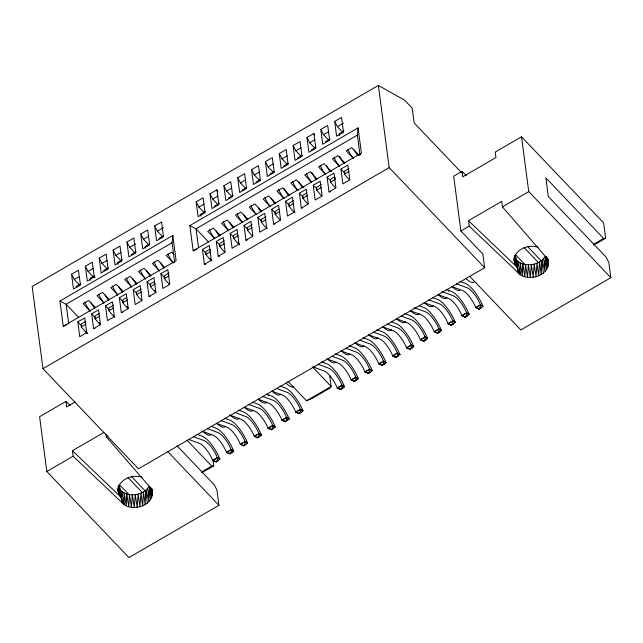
<?xml version="1.0" encoding="UTF-8"?>
<svg xmlns="http://www.w3.org/2000/svg" width="643" height="643" viewBox="0 0 643 643"><rect width="100%" height="100%" fill="white"/><g stroke="black" fill="none" stroke-linecap="round" stroke-linejoin="round"><path stroke-width="0.96" d="M188.632 439.37L199.467 443.373A16.155 5.112 59.9 0 1 212.696 460.412L215.453 461.513L217.39 460.388L217.398 457.679A16.155 5.112 59.9 0 0 204.169 440.632L193.342 436.637M201.572 430.995L213.315 435.327A16.155 5.112 59.9 0 1 226.545 452.367L229.302 453.468L231.239 452.342L231.247 449.642A16.155 5.112 59.9 0 0 218.017 432.594L207.191 428.592M216.329 423.287L227.164 427.282A16.155 5.112 59.9 0 1 240.386 444.329L243.15 445.43L245.087 444.297L245.096 441.596A16.155 5.112 59.9 0 0 231.866 424.549L221.039 420.546M229.27 414.912L241.012 419.244A16.155 5.112 59.9 0 1 254.234 436.284L256.999 437.385L258.936 436.259L258.944 433.551A16.155 5.112 59.9 0 0 245.714 416.503L234.888 412.509M244.027 407.196L254.853 411.199A16.155 5.112 59.9 0 1 268.083 428.238L270.848 429.339L272.785 428.214L272.793 425.505A16.155 5.112 59.9 0 0 259.563 408.466L248.728 404.463M257.875 399.158L268.702 403.153A16.155 5.112 59.9 0 1 281.931 420.2L284.696 421.294L286.633 420.168L286.641 417.468A16.155 5.112 59.9 0 0 273.412 400.42L262.577 396.418M271.724 391.113L282.55 395.107A16.155 5.112 59.9 0 1 295.78 412.155L298.545 413.256L300.482 412.131L300.49 409.422A16.155 5.112 59.9 0 0 287.26 392.375L276.426 388.38M313.262 366.984L324.096 370.979A16.155 5.112 59.9 0 1 337.326 388.026L340.091 389.128L342.028 387.994L342.036 385.294A16.155 5.112 59.9 0 0 328.806 368.246L317.972 364.243M327.11 358.939L337.945 362.941A16.155 5.112 59.9 0 1 351.174 379.981L353.939 381.082L355.876 379.957L355.884 377.248A16.155 5.112 59.9 0 0 342.655 360.201L331.82 356.206M340.959 350.893L351.793 354.896A16.155 5.112 59.9 0 1 365.023 371.935L367.788 373.036L369.725 371.911L369.733 369.203A16.155 5.112 59.9 0 0 356.503 352.163L345.669 348.16M354.807 342.856L365.642 346.85A16.155 5.112 59.9 0 1 378.872 363.898L381.637 364.991L383.574 363.866L383.582 361.165A16.155 5.112 59.9 0 0 370.352 344.118L359.517 340.115M368.656 334.81L379.491 338.805A16.155 5.112 59.9 0 1 392.72 355.852L395.477 356.953L397.422 355.828L397.43 353.12A16.155 5.112 59.9 0 0 384.201 336.072L373.366 332.077M382.505 326.765L393.339 330.767A16.155 5.112 59.9 0 1 406.569 347.807L409.326 348.908L411.271 347.783L411.279 345.074A16.155 5.112 59.9 0 0 398.049 328.026L387.215 324.032M396.353 318.719L407.188 322.722A16.155 5.112 59.9 0 1 420.418 339.761L423.174 340.862L425.119 339.737L425.127 337.036A16.155 5.112 59.9 0 0 411.898 319.989L401.063 315.986M410.202 310.682L421.036 314.676A16.155 5.112 59.9 0 1 434.266 331.724L437.023 332.817L438.968 331.692L438.976 328.991A16.155 5.112 59.9 0 0 425.746 311.943L414.012 307.611M424.05 302.636L434.885 306.639A16.155 5.112 59.9 0 1 448.115 323.678L450.872 324.779L452.817 323.654L452.825 320.945A16.155 5.112 59.9 0 0 439.595 303.898L428.76 299.903M437.899 294.59L448.734 298.593A16.155 5.112 59.9 0 1 461.963 315.633L464.72 316.734L466.665 315.609L466.673 312.9A16.155 5.112 59.9 0 0 453.444 295.86L441.709 291.528M451.748 286.553L462.582 290.548A16.155 5.112 59.9 0 1 475.812 307.595L478.569 308.688L480.506 307.563L480.514 304.862A16.155 5.112 59.9 0 0 467.292 287.815L456.458 283.812M151.893 489.299C155.887 504.241 134.789 512.19 124.043 504.57L124.171 492.988L120.072 490.046L118.714 485.457M547.957 259.258C551.951 274.199 530.853 282.156 520.107 274.537L520.235 262.947L516.136 260.013L514.778 255.424M149.112 486.655L150.671 499.418L147.625 488.656L149.2 501.363L145.728 490.464L145.125 504.618L143.469 492.016L145.728 490.464L149.112 486.655L151.708 497.336L150.502 487.466M545.176 256.613L546.735 269.385L543.689 258.623L545.256 271.322L541.792 260.431L541.189 274.577L539.525 261.974L541.792 260.431L545.176 256.613L547.772 267.295L546.437 256.436M174.671 262.465L172.075 242.741L172.79 235.483L59.928 301.037L63.247 326.242L66.904 324.747M360.924 153.661L359.967 154.85L357.363 135.118L358.079 127.869L189.822 225.597L193.141 250.802L196.798 249.299M212.696 460.412L217.398 457.679L219.858 459.102L217.398 457.679L212.696 460.412L216.265 461.987L219.858 459.102A21.219 6.711 59.9 0 0 202.288 436.259L196.879 434.258M232.131 451.965L233.706 451.056L231.247 449.642L226.545 452.367L230.114 453.942L233.706 451.056A21.219 6.711 59.9 0 0 216.136 428.214L210.727 426.213M240.386 444.329L245.096 441.596L247.555 443.011L245.096 441.596L240.386 444.329L243.962 445.896L247.555 443.019A21.219 6.711 59.9 0 0 229.985 420.168L224.576 418.175M259.828 435.882L261.404 434.973L258.944 433.551L254.234 436.284L257.811 437.851L261.396 434.973A21.219 6.711 59.9 0 0 243.834 412.131L238.416 410.13M268.083 428.238L272.793 425.505L275.252 426.928L272.793 425.505L268.083 428.238L271.659 429.813L275.244 426.928A21.219 6.711 59.9 0 0 257.682 404.085L252.265 402.084M287.525 419.799L289.093 418.882L286.641 417.468L281.931 420.2L285.508 421.768L289.093 418.882A21.219 6.711 59.9 0 0 271.531 396.04L266.114 394.038M295.78 412.155L300.49 409.422L302.941 410.837L300.49 409.422L295.78 412.155L299.357 413.722L302.941 410.845A21.219 6.711 59.9 0 0 285.379 387.994L279.962 386.001M337.326 388.026L342.036 385.294L344.487 386.708L342.036 385.294L337.326 388.026L340.903 389.594L344.487 386.716A21.219 6.711 59.9 0 0 326.925 363.866L321.508 361.872M351.174 379.981L355.884 377.248L358.336 378.671L355.884 377.248L351.174 379.981L354.751 381.548L358.336 378.671A21.219 6.711 59.9 0 0 340.774 355.828L335.357 353.827M370.537 372.385L372.184 370.625L369.733 369.203L365.023 371.935L368.6 373.511L370.537 372.385L369.725 371.911M384.466 363.496L386.033 362.58L383.582 361.165L378.872 363.898L382.448 365.465L386.033 362.58A21.219 6.711 59.9 0 0 368.471 339.737L363.054 337.736M395.172 357.275L392.72 355.852L397.43 353.12L399.882 354.534L397.43 353.12L392.72 355.852L396.297 357.42L399.882 354.542A21.219 6.711 59.9 0 0 382.32 331.692L376.902 329.698M412.163 347.405L413.73 346.497L411.279 345.074L406.569 347.807L410.146 349.382L413.73 346.497A21.219 6.711 59.9 0 0 396.168 323.654L391.651 321.982M420.418 339.761L425.127 337.036L427.579 338.451L425.127 337.036L420.418 339.761L423.994 341.337L427.579 338.451A21.219 6.711 59.9 0 0 410.017 315.609L404.6 313.607M439.86 331.322L441.428 330.406L438.976 328.991L434.266 331.724L437.843 333.291L441.428 330.414A21.219 6.711 59.9 0 0 423.866 307.563L419.349 305.899M452.142 324.193L450.566 325.101L448.115 323.678L452.825 320.945L455.276 322.368L452.825 320.945L448.115 323.678L451.691 325.245L455.276 322.368A21.219 6.711 59.9 0 0 437.714 299.525L432.297 297.524M464.415 317.055L465.54 317.208L469.125 314.323A21.219 6.711 59.9 0 0 451.563 291.48L446.146 289.479M459.994 281.433L465.411 283.434A21.219 6.711 59.9 0 1 482.973 306.277L480.514 304.862L475.812 307.595L479.389 309.162L482.973 306.277M461.481 172.581L414.156 122.958L412.211 108.169L404.576 100.155L378.357 85.423L32.15 286.497L42.968 368.688L138.446 468.803L484.653 267.721L482.845 254.017L460.886 230.998L453.677 176.198L461.979 171.376L466.304 175.507M71.534 274.248L78.454 270.221L80.407 285.018L73.479 289.037L71.534 274.248L74.283 279.488L79.748 285.219M85.382 266.202L92.303 262.183L94.248 276.972L87.327 280.999L85.382 266.202L88.123 271.442L93.597 277.181M99.231 258.156L106.151 254.138L108.096 268.935L101.176 272.954L99.231 258.156L101.972 263.397L107.445 269.136M113.08 250.111L120 246.092L121.945 260.889L115.025 264.908L113.08 250.111L115.82 255.359L121.294 261.09M126.928 242.073L133.848 238.047L135.794 252.844L128.873 256.862L126.928 242.073L129.669 247.314L135.143 253.045M140.769 234.028L147.697 230.009L149.642 244.798L142.722 248.825L140.769 234.028L143.518 239.268L148.991 245.007M154.617 225.982L161.546 221.964L163.491 236.761L156.571 240.779L154.617 225.982L157.366 231.231L162.84 236.962M196.163 201.854L203.092 197.835L205.037 212.632L198.116 216.651L196.163 201.854L198.912 207.094L204.378 212.833M216.94 189.789L218.885 204.587L211.965 208.605L210.012 193.808L216.94 189.789L217.856 191.542M223.86 185.771L230.789 181.744L232.734 196.541L225.814 200.56L223.86 185.771L226.609 191.011L232.075 196.742M237.709 177.725L244.637 173.706L246.582 188.495L239.662 192.522L237.709 177.725L240.458 182.966L245.923 188.704M251.558 169.68L258.486 165.661L260.431 180.458L253.511 184.477L251.558 169.68L254.306 174.928L259.772 180.659M265.406 161.642L272.335 157.615L274.28 172.412L267.351 176.431L265.406 161.642L268.155 166.883L273.621 172.613M279.255 153.597L286.183 149.578L288.128 164.367L281.2 168.394L279.255 153.597L282.004 158.837L287.469 164.568M293.104 145.551L300.032 141.532L301.977 156.329L295.049 160.348L293.104 145.551L295.852 150.792L301.318 156.53M313.88 133.487L315.826 148.284L308.897 152.303L306.952 137.506L313.88 133.487L314.789 135.239M320.801 129.468L327.721 125.441L329.674 140.238L322.746 144.257L320.801 129.468L323.55 134.708L329.015 140.439M334.649 121.423L341.57 117.404L343.523 132.193L336.594 136.22L334.649 121.423L337.398 126.663L342.864 132.402M74.283 279.488L79.475 276.474M88.123 271.442L93.323 268.428M101.972 263.397L107.172 260.383M115.82 255.359L121.021 252.337M129.669 247.314L135.729 243.793M143.518 239.268L148.71 236.254M157.366 231.231L163.426 227.71M198.912 207.094L204.104 204.08M210.012 193.808L212.761 199.057L217.953 196.035M226.609 191.011L231.801 187.997M240.458 182.966L245.65 179.952M254.306 174.928L259.499 171.906M268.155 166.883L273.347 163.869M282.004 158.837L287.196 155.823M295.852 150.792L301.045 147.777M306.952 137.506L309.701 142.754L314.893 139.732M323.55 134.708L328.742 131.694M337.398 126.663L343.458 123.143M75.954 286.69L80.664 283.957M103.652 270.607L108.362 267.874M122.21 259.828L117.5 262.561L117.91 264.402M131.349 254.515L136.059 251.783M149.907 243.737L145.197 246.478L145.607 248.311M159.046 238.432L163.756 235.7M205.302 211.571L200.592 214.304L201.002 216.136M214.44 206.258L219.15 203.526M228.289 198.213L232.991 195.48M242.138 190.175L246.84 187.434M255.986 182.13L260.688 179.397M269.835 174.084L274.537 171.351M283.676 166.039L288.385 163.306M297.524 158.001L302.234 155.26M311.373 149.956L316.083 147.223M325.221 141.91L329.931 139.177M343.78 131.132L339.07 133.873L339.488 135.705M172.075 242.741L66.141 304.268L59.928 301.037M357.363 135.118L196.035 228.828L189.822 225.597M63.247 326.242L176.11 260.688L172.79 235.483M193.141 250.802L361.398 153.074L358.079 127.869M77.811 321.918L84.731 317.891L86.676 332.688L79.756 336.707L77.811 321.918L81.219 325.495M91.652 313.872L98.58 309.854L100.525 324.643L93.605 328.669L91.652 313.872L95.751 318.164M105.5 305.827L112.429 301.808L114.374 316.605L107.453 320.624L105.5 305.827L108.916 309.404M119.349 297.789L126.277 293.763L128.222 308.56L121.302 312.578L119.349 297.789L123.44 302.073M133.197 289.744L140.126 285.717L142.071 300.514L135.151 304.541L133.197 289.744L136.613 293.321M147.046 281.698L153.974 277.68L155.919 292.469L148.999 296.495L147.046 281.698L150.462 285.275M160.895 273.653L167.823 269.634L169.768 284.431L162.848 288.45L160.895 273.653L164.986 277.945M202.441 249.524L209.369 245.505L211.314 260.302L204.394 264.321L202.441 249.524L205.848 253.101M216.289 241.487L223.217 237.46L225.163 252.257L218.234 256.276L216.289 241.487L220.38 245.771M230.138 233.441L237.066 229.414L239.011 244.211L232.083 248.238L230.138 233.441L233.546 237.018M243.986 225.396L250.915 221.377L252.86 236.166L245.931 240.193L243.986 225.396L248.077 229.688M257.835 217.35L264.763 213.331L266.708 228.128L259.78 232.147L257.835 217.35L261.243 220.927M271.684 209.313L278.604 205.286L280.557 220.083L273.629 224.102L271.684 209.313L275.775 213.597M285.532 201.267L292.452 197.248L294.406 212.037L287.477 216.064L285.532 201.267L288.94 204.844M299.381 193.221L306.301 189.203L308.254 204L301.326 208.019L299.381 193.221L303.472 197.514M313.229 185.184L320.15 181.157L322.103 195.954L315.174 199.973L313.229 185.184L316.637 188.753M327.078 177.138L333.998 173.112L335.951 187.909L329.023 191.935L327.078 177.138L330.486 180.715M340.927 169.093L347.847 165.074L349.8 179.863L342.872 183.89L340.927 169.093L345.018 173.385M85.921 321.275L81.211 324.016L81.243 326.853L84.217 330.373A11.879 3.762 59.9 0 0 87.295 333.307M98.982 313.688L95.06 315.97L95.092 318.807L98.066 322.328A11.879 3.762 59.9 0 0 100.163 324.498M113.618 305.192L108.908 307.925L108.94 310.762L111.914 314.282A11.879 3.762 59.9 0 0 114.993 317.216M126.679 297.605L122.757 299.887L122.789 302.724L125.763 306.245A11.879 3.762 59.9 0 0 127.861 308.407M141.315 289.109L136.605 291.842L136.637 294.679L139.603 298.199A11.879 3.762 59.9 0 0 141.709 300.361M154.376 281.521L150.454 283.796L150.486 286.633L153.452 290.154A11.879 3.762 59.9 0 0 155.558 292.324M169.013 273.018L164.303 275.751L164.335 278.596L167.301 282.116A11.879 3.762 59.9 0 0 169.406 284.278M209.771 249.347L205.848 251.622L205.881 254.459L208.846 257.98A11.879 3.762 59.9 0 0 211.933 260.913M224.407 240.844L219.697 243.584L219.729 246.422L222.695 249.942A11.879 3.762 59.9 0 0 224.801 252.104M237.468 233.256L233.546 235.539L233.57 238.376L236.544 241.897A11.879 3.762 59.9 0 0 239.63 244.83M252.096 224.761L247.394 227.493L247.418 230.331L250.392 233.851A11.879 3.762 59.9 0 0 252.498 236.021M265.945 216.715L261.243 219.448L261.267 222.293L264.241 225.806A11.879 3.762 59.9 0 0 267.327 228.739M279.014 209.128L275.091 211.41L275.116 214.248L278.089 217.768A11.879 3.762 59.9 0 0 280.187 219.93M293.642 200.632L288.94 203.365L288.964 206.202L291.938 209.722A11.879 3.762 59.9 0 0 295.024 212.656M306.711 193.045L302.789 195.319L302.813 198.157L305.787 201.677A11.879 3.762 59.9 0 0 307.884 203.847M321.339 184.541L316.629 187.282L316.661 190.119L319.635 193.639A11.879 3.762 59.9 0 0 321.733 195.802M334.408 176.954L330.478 179.236L330.51 182.073L333.484 185.594A11.879 3.762 59.9 0 0 335.582 187.756M349.036 168.458L344.326 171.191L344.359 174.028L347.333 177.548A11.879 3.762 59.9 0 0 349.43 179.718M81.243 326.853L85.953 324.12M95.092 318.807L99.802 316.075M108.94 310.762L113.65 308.029M122.789 302.724L127.499 299.984M136.637 294.679L141.347 291.946M150.486 286.633L155.196 283.901M164.335 278.596L169.037 275.855M205.881 254.459L210.582 251.726L210.566 249.838M219.729 246.422L224.431 243.681M233.57 238.376L238.28 235.643M247.418 230.331L252.128 227.598M261.267 222.293L265.977 219.552M275.116 214.248L279.826 211.515M288.964 206.202L293.674 203.469M302.813 198.157L307.523 195.424M316.661 190.119L321.371 187.378M330.51 182.073L335.22 179.341L335.204 177.444M344.359 174.028L349.069 171.295M42.968 368.688L389.176 167.614L378.357 85.423M70.248 405.548L65.924 401.409L39.609 416.696L46.826 471.488L128.93 557.577L218.941 505.302L216.924 489.958L214.175 484.718L177.042 445.784M593.682 245.176L605.658 238.223L603.632 222.88L521.529 136.79L495.223 152.069L495.938 157.551L462.703 176.857L461.979 171.376M75.167 401.939L66.647 406.89L65.924 401.409M122.138 503.059L121.414 497.578L121.937 491.662L124.043 504.57L73.133 456.209L72.418 450.727L103.949 432.409M518.202 273.018L517.478 267.544L518.001 261.629L520.107 274.537L469.197 226.167L468.474 220.686L501.709 201.388L502.432 206.869L545.875 256.951L548.045 260.825L548.439 262.963L547.82 259.065M46.826 471.488L73.133 456.209M151.756 489.098L152.375 492.996L151.989 490.866L149.811 486.984L106.368 436.902L108.032 435.938M460.886 230.998L469.197 226.167M502.432 206.869L528.747 191.582L521.529 136.79M287.943 381.323L306.486 400.766L331.137 386.451L329.714 375.665M464.415 317.055L461.963 315.633L466.673 312.9L469.125 314.323L466.77 315.689M201.5 472.026L211.724 466.087L213.749 465.845L212.865 459.134M593.368 244.42L603.632 238.465L605.658 238.223M201.822 472.774L213.749 465.845M603.632 238.465L545.867 177.894L548.326 196.525L606.084 257.087L608.833 262.336L610.85 277.68L520.838 329.955L469.679 276.313M475.812 307.595L480.514 304.862L482.973 306.277M226.545 452.367L231.247 449.642L233.706 451.056L231.247 449.642M254.234 436.284L258.944 433.551L261.404 434.973M281.931 420.2L286.641 417.468L289.093 418.882L286.641 417.468M365.023 371.935L369.733 369.203L372.184 370.625M378.872 363.898L383.582 361.165L386.033 362.58M406.569 347.807L411.279 345.074L413.73 346.497M434.266 331.724L438.976 328.991L441.428 330.406M461.963 315.633L466.673 312.9L469.125 314.323L466.673 312.9M306.486 400.766L311.976 398.523L329.698 388.227L331.137 386.451L312.594 367.008M329.023 191.935L330.373 191.775M301.326 208.019L302.676 207.858M273.629 224.102L274.979 223.949M245.931 240.193L247.282 240.032M218.234 256.276L219.593 256.123M204.394 264.321L205.744 264.16M148.999 296.495L150.349 296.335M121.302 312.578L122.652 312.426M93.605 328.669L94.955 328.509M538.111 247.153C530.588 244.87 521.537 247.049 516.522 253.278C510.285 260.383 518.21 267.729 520.107 274.537M142.047 477.194C134.524 474.912 125.481 477.082 120.458 483.311C114.221 490.424 122.154 497.762 124.043 504.57M349.205 345.781L354.623 347.783A21.219 6.711 59.9 0 1 372.184 370.625M480.506 307.563L481.326 308.037M478.569 308.688L479.389 309.162M466.665 315.609L467.477 316.083M464.72 316.734L465.54 317.208M452.825 320.945L455.276 322.368M452.817 323.654L453.628 324.12M450.872 324.779L451.691 325.245M438.968 331.692L439.78 332.166M437.023 332.817L437.843 333.291M425.119 339.737L425.931 340.211M423.174 340.862L423.994 341.337M411.271 347.783L412.083 348.257M409.326 348.908L410.146 349.382M397.43 353.12L399.882 354.542M397.422 355.828L398.234 356.294M395.477 356.953L396.297 357.42M383.574 363.866L384.385 364.34M381.637 364.991L382.448 365.465M367.788 373.036L368.6 373.511M355.876 379.957L356.688 380.423M353.939 381.082L354.751 381.548M342.036 385.294L344.487 386.716M342.028 387.994L342.84 388.468M340.091 389.128L340.903 389.594M300.482 412.131L301.294 412.597M298.545 413.256L299.357 413.722M286.633 420.168L287.445 420.643M284.696 421.294L285.508 421.768M272.785 428.214L273.596 428.688M270.848 429.339L271.659 429.813M258.936 436.259L259.748 436.726M256.999 437.385L257.811 437.851M245.087 444.297L245.899 444.771M243.15 445.43L243.962 445.896M231.239 452.342L232.059 452.817M229.302 453.468L230.114 453.942M217.39 460.388L218.21 460.862M215.453 461.513L216.265 461.987M468.474 220.686L517.478 267.544L515.413 254.532L525.098 264.683M72.418 450.727L121.414 497.578L119.349 484.565L129.034 494.724M528.747 191.582L610.85 277.68M527.983 246.928L541.671 261.283M524.029 247.507L538.553 262.738M518.186 262.159L516.136 260.013L515.967 265.784L514.537 256.42M389.176 167.614L484.653 267.721M359.381 155.622L351.777 147.649L346.239 150.864L353.152 158.114M344.841 162.944L337.929 155.686L332.391 158.909L339.303 166.159M309.701 142.754L315.166 148.485M331.684 171.705L324.08 163.732L318.542 166.947L325.454 174.205M317.144 179.027L310.231 171.777L304.694 174.992L311.606 182.242M303.986 187.796L296.383 179.823L290.845 183.038L297.757 190.288M289.446 195.11L282.534 187.86L276.996 191.084L283.909 198.333M275.598 203.156L268.686 195.906L263.148 199.121L270.06 206.371M261.749 211.201L254.837 203.952L249.299 207.167L256.211 214.416M247.901 219.247L240.988 211.989L235.451 215.212L242.363 222.462M212.761 199.057L218.226 204.787M234.052 227.284L227.14 220.035L221.602 223.25L228.514 230.507M220.203 235.33L213.291 228.08L207.753 231.295L214.666 238.545M208.509 241.905L196.035 228.828L198.502 247.563M322.497 361.342L323.871 362.781M173.819 254.387L171.745 252.209L166.207 255.424L173.12 262.674M164.817 267.504L157.897 260.254L152.359 263.469L159.271 270.719M150.968 275.55L144.048 268.292L138.51 271.515L145.422 278.765M137.12 283.587L130.199 276.337L124.662 279.552L131.582 286.81M123.271 291.633L116.351 284.383L110.813 287.598L117.733 294.848M109.423 299.678L102.502 292.428L96.964 295.643L103.885 302.893M95.574 307.716L88.654 300.466L83.116 303.689L90.036 310.939M78.615 317.353L66.141 304.268L68.737 324M186.968 440.125L211.724 466.087M167.783 451.659L218.941 505.302M131.236 476.246L145.607 491.324M127.965 477.54L142.489 492.771M122.13 492.2L120.072 490.046L119.903 495.825L118.473 486.454M237.902 242.379L239.1 243.946M210.205 258.462L211.402 260.037M154.81 290.636L156.008 292.203M127.113 306.719L128.311 308.294M99.416 322.81L100.613 324.377M86.17 331.635L87.368 333.211M357.918 155.662L356.27 153.267A11.252 3.561 59.9 0 1 354.245 149.948M353.208 158.395L351.56 156A11.252 3.561 59.9 0 1 347.951 149.272M344.069 163.7L342.422 161.313A11.252 3.561 59.9 0 1 339.536 156.265M339.359 166.433L337.712 164.045A11.252 3.561 59.9 0 1 334.103 157.31M330.221 171.745L328.573 169.35A11.252 3.561 59.9 0 1 326.548 166.031M325.511 174.478L323.863 172.091A11.252 3.561 59.9 0 1 320.254 165.355M316.372 179.791L314.724 177.396A11.252 3.561 59.9 0 1 311.839 172.356M311.662 182.524L310.014 180.128A11.252 3.561 59.9 0 1 306.406 173.401M302.523 187.828L300.876 185.441A11.252 3.561 59.9 0 1 298.85 182.122M297.813 190.569L296.166 188.174A11.252 3.561 59.9 0 1 292.557 181.439M288.675 195.874L287.027 193.479A11.252 3.561 59.9 0 1 284.142 188.439M283.965 198.607L282.317 196.219A11.252 3.561 59.9 0 1 278.708 189.484M274.826 203.919L273.179 201.524A11.252 3.561 59.9 0 1 271.153 198.205M270.116 206.652L268.469 204.257A11.252 3.561 59.9 0 1 264.86 197.53M260.978 211.965L259.33 209.57A11.252 3.561 59.9 0 1 258.277 207.946M256.268 214.698L254.62 212.303A11.252 3.561 59.9 0 1 251.011 205.575M247.129 220.002L245.481 217.615A11.252 3.561 59.9 0 1 243.456 214.288M242.427 222.735L240.771 220.348A11.252 3.561 59.9 0 1 237.163 213.613M233.28 228.048L231.633 225.653A11.252 3.561 59.9 0 1 229.607 222.333M228.578 230.781L226.923 228.394A11.252 3.561 59.9 0 1 223.314 221.658M219.432 236.094L217.784 233.698A11.252 3.561 59.9 0 1 215.759 230.379M214.73 238.826L213.074 236.431A11.252 3.561 59.9 0 1 209.465 229.704M173.184 262.955L171.528 260.56A11.252 3.561 59.9 0 1 167.919 253.832M164.045 268.268L162.39 265.872A11.252 3.561 59.9 0 1 160.364 262.553M159.335 271L157.68 268.605A11.252 3.561 59.9 0 1 154.071 261.878M150.197 276.305L148.541 273.918A11.252 3.561 59.9 0 1 146.516 270.59M145.487 279.046L143.831 276.651A11.252 3.561 59.9 0 1 140.222 269.915M136.348 284.351L134.692 281.955A11.252 3.561 59.9 0 1 132.667 278.636M131.638 287.083L129.982 284.696A11.252 3.561 59.9 0 1 126.374 277.961M122.5 292.396L120.844 290.001A11.252 3.561 59.9 0 1 118.818 286.682M117.79 295.129L116.142 292.734A11.252 3.561 59.9 0 1 112.525 286.006M108.651 300.434L106.995 298.047A11.252 3.561 59.9 0 1 104.97 294.727M103.941 303.174L102.293 300.779A11.252 3.561 59.9 0 1 98.676 294.044M94.802 308.479L93.147 306.084A11.252 3.561 59.9 0 1 91.121 302.765M90.092 311.212L88.445 308.825A11.252 3.561 59.9 0 1 84.828 302.089M546.679 256.967L547.185 258.808M150.615 487.008L151.121 488.841M94.923 277.752L94.513 275.911L89.803 278.644L90.221 280.485M546.59 256.404L548.342 265.141L547.595 259.185M150.92 488.383L152.287 495.174L151.539 489.219M514.062 258.173L514.882 263.839L514.271 256.396M118.007 488.214L118.818 493.872L118.208 486.43M151.732 489.01L151.989 490.866L151.748 488.897M117.942 489.894L118.191 491.791L117.982 489.934M106.015 434.162L106.368 436.902M541.792 260.431L543.391 273.074M145.728 490.464L147.335 503.115M514.046 259.901L514.255 261.757M336.152 361.872A21.219 6.711 59.9 0 1 327.689 359.164M391.547 329.698A21.219 6.711 59.9 0 1 383.083 326.99M419.244 313.607A21.219 6.711 59.9 0 1 410.781 310.899M459.962 290.242A21.219 6.711 59.9 0 1 452.326 286.77M350.001 353.827A21.219 6.711 59.9 0 1 341.537 351.118M363.85 345.781A21.219 6.711 59.9 0 1 355.386 343.073M377.698 337.736A21.219 6.711 59.9 0 1 369.235 335.027M433.093 305.57A21.219 6.711 59.9 0 1 424.629 302.861M474.63 281.433A21.219 6.711 59.9 0 1 466.175 278.724M405.395 321.653A21.219 6.711 59.9 0 1 396.932 318.944M448.838 290.692A16.155 5.112 59.9 0 1 448.195 291.215M446.941 297.524A21.219 6.711 59.9 0 1 438.478 294.815M280.758 394.038A21.219 6.711 59.9 0 1 272.294 391.33M293.787 386.756A21.219 6.711 59.9 0 1 286.143 383.292M239.212 418.175A21.219 6.711 59.9 0 1 230.749 415.466M211.515 434.258A21.219 6.711 59.9 0 1 203.059 431.549M225.363 426.213A21.219 6.711 59.9 0 1 216.908 423.504M253.061 410.13A21.219 6.711 59.9 0 1 244.597 407.421M268.814 395.26A16.155 5.112 59.9 0 1 268.163 395.775M266.909 402.084A21.219 6.711 59.9 0 1 258.446 399.375M126.703 493.977L126.277 505.8L124.171 492.988C130.272 495.809 137.65 495.287 143.469 492.016L142.65 505.832L140.921 493.261L139.965 506.724L138.157 494.162L137.152 507.271L135.263 494.692L134.299 507.448L132.329 494.845L131.485 507.255L129.452 494.596L128.785 506.7L126.703 493.977M522.759 263.935L522.341 275.759L520.235 262.947C526.328 265.776 533.714 265.246 539.525 261.974L538.705 275.799L536.977 263.22L536.029 276.691L534.22 264.12L533.216 277.229L531.327 264.659L530.362 277.414L528.393 264.803L527.541 277.221L525.508 264.562L524.841 276.667L522.759 263.935M479.831 308.101L478.263 309.01L479.839 308.101"/></g></svg>
